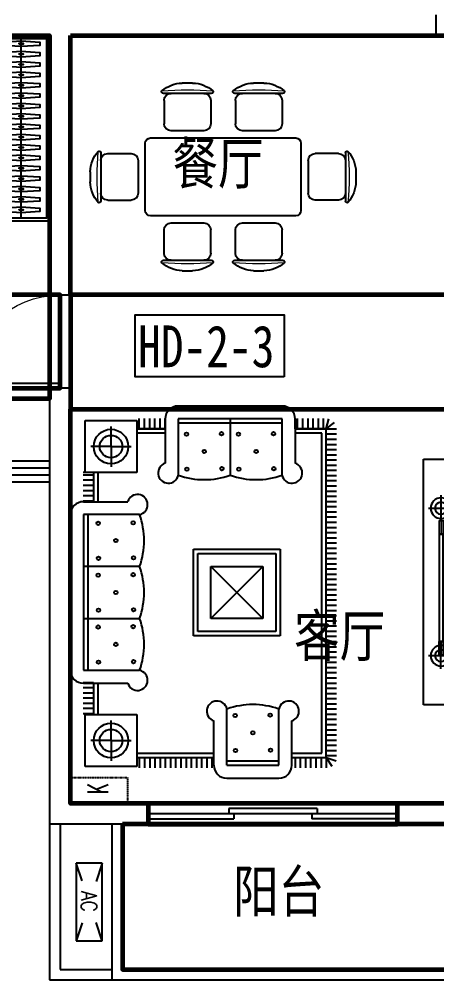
# Model space of a CAD drawing. Extents: x 4672755 to 4700405, y -995504 to -977404.
# Drawn here: x 4683112 to 4687134, y -995504 to -986248 of the extents above; entities that cross this region are included whole.
import ezdxf

# ---------------------------------------------------------------- set-up
doc = ezdxf.new("R2010")
doc.units = 0
doc.header["$MEASUREMENT"] = 0
doc.linetypes.add('DASH', pattern=[0.35, 0.25, -0.1])
doc.layers.get('0').update_dxf_attribs({"linetype": 'CONTINUOUS'})
for name, color, linetype in [('BATH', 8, 'CONTINUOUS'), ('FUR', 8, 'CONTINUOUS'), ('FURN', 8, 'CONTINUOUS'), ('Furniture(家具)', 8, 'CONTINUOUS'), ('WALL', 2, 'CONTINUOUS'), ('WINDOW', 4, 'CONTINUOUS'), ('文字注明', 211, 'CONTINUOUS'), ('空调示意', 40, 'CONTINUOUS')]:
    doc.layers.add(name, color=color, linetype=linetype)
for name, color, linetype, lineweight in [('GT_卧室', 1, 'CONTINUOUS', 60), ('GT_客厅', 2, 'CONTINUOUS', 60), ('GT_过道', 30, 'CONTINUOUS', 60), ('GT_门', 245, 'CONTINUOUS', 60), ('GT_阳台', 6, 'CONTINUOUS', 60), ('GT_餐厅', 3, 'CONTINUOUS', 60), ('文字标注', 121, 'CONTINUOUS', 0)]:
    doc.layers.add(name, color=color, linetype=linetype, lineweight=lineweight)
doc.styles.add('-黑体', font='simhei.ttf', dxfattribs={"width": 0.8})
doc.styles.add('DIM_FONT', font='SIMPLEX.shx', dxfattribs={"width": 0.8})
doc.styles.add('HZ', font='txt', dxfattribs={"bigfont": 'hztxt'})

# ---------------------------------------------------------------- blocks, each defined once
blk = doc.blocks.new('A$C74D928BD')
at = {"layer": 'WINDOW'}
for p, q in [((1625, 100), (775, 100)), ((775, 100), (775, 50)), ((1625, 100), (1625, 50)), ((2400, 50), (0, 50)), ((0, 0), (825, 0)), ((825, 50), (825, 0)), ((1575, 50), (1575, 0)), ((2400, 0), (1575, 0))]:
    blk.add_line(p, q, dxfattribs=at)
blk = doc.blocks.new('A$C31840BCA')
at = {"layer": 'FUR'}
for p, q in [((300.1, 2366.9), (0.1, 2366.9)), ((0.1, 2366.9), (0.1, 0)), ((300.1, 0), (300.1, 2366.9)), ((131.2, 2020.4), (131.2, 1770.6)), ((252.3, 1893.6), (7.7, 1893.6)), ((105.3, 1767.4), (60.3, 1750.2)), ((105.3, 1774.6), (105.3, 1644.6)), ((150.3, 1774.5), (105.3, 1774.6)), ((126.7, 1774.6), (126.6, 1644.6)), ((150.3, 1774.5), (150.3, 1644.5)), ((60.3, 1750.2), (60.3, 1669)), ((105.3, 1651.7), (60.3, 1669)), ((62.2, 1596), (0.3, 1531.3)), ((62.2, 1596), (61.9, 658.1)), ((75.3, 1596), (62.2, 1596)), ((75.3, 1644.6), (75, 609.6)), ((75.3, 1644.6), (150.3, 1644.5)), ((150.3, 1644.5), (105.3, 1644.6)), ((112.9, 1644.6), (112.6, 609.6)), ((150.3, 1644.5), (150, 609.5)), ((61.9, 658.1), (0, 722.9)), ((75, 658.1), (61.9, 658.1)), ((59.9, 504), (60, 585.2)), ((105, 602.4), (60, 585.2)), ((75, 609.6), (150, 609.5)), ((104.9, 479.6), (105, 609.6)), ((150, 609.5), (105, 609.6)), ((126.2, 479.6), (126.3, 609.6)), ((131.2, 346.4), (131.2, 596.2)), ((149.9, 479.5), (150, 609.5)), ((252.3, 473.2), (7.7, 473.2)), ((104.9, 486.7), (59.9, 504)), ((149.9, 479.5), (104.9, 479.6)), ((0.1, 0), (300.1, 0))]:
    blk.add_line(p, q, dxfattribs=at)
for centre, radius in [((130.5, 1894.3), 99.8), ((131.2, 1893.6), 58), ((130.5, 472.6), 99.8), ((131.2, 473.2), 58)]:
    blk.add_circle(centre, radius, dxfattribs=at)
blk = doc.blocks.new('A$C6CA9292A')
at = {"layer": 'FURN'}
for p, q in [((2038.7, 3587), (1038.7, 3587)), ((140.9, 2945.7), (140.9, 3445.7)), ((140.9, 3445.7), (640.9, 3445.7)), ((640.9, 3445.7), (640.9, 2945.7)), ((663.3, 3367.5), (663.3, 3467.5)), ((713.3, 3367.5), (713.3, 3467.5)), ((763.3, 3367.5), (763.3, 3467.5)), ((813.3, 3367.5), (813.3, 3467.5)), ((863.3, 3367.5), (863.3, 3467.5)), ((913.3, 3367.5), (913.3, 3467.5)), ((913.7, 3462), (913.7, 3035.3)), ((2038.7, 3462), (1038.7, 3462)), ((1038.7, 3462), (1038.7, 2920.3)), ((1538.7, 3462), (1538.7, 2920.3)), ((2038.7, 2920.3), (2038.7, 3462)), ((2163.3, 3367.5), (2163.3, 3467.5)), ((2163.7, 3462), (2163.7, 3035.3)), ((2188.3, 3367.5), (2188.3, 3467.5)), ((2238.3, 3367.5), (2238.3, 3467.5)), ((2288.3, 3367.5), (2288.3, 3467.5)), ((2338.3, 3367.5), (2338.3, 3467.5)), ((2388.3, 3367.5), (2388.3, 3467.5)), ((2438.3, 3367.5), (2438.3, 3467.5)), ((2463.3, 3367.5), (2489.1, 3464.1)), ((2463.3, 3367.5), (2542.6, 3428.4)), ((390.9, 3195.7), (390.9, 3390.8)), ((640.9, 3367.5), (913.7, 3367.5)), ((913.7, 3367.5), (640.9, 3367.5)), ((2038.7, 3420.3), (1038.7, 3420.3)), ((2163.7, 3367.5), (2463.3, 3367.5)), ((2463.3, 3367.5), (2163.7, 3367.5)), ((2463.3, 199.8), (2463.3, 3367.5)), ((2463.3, 3367.5), (2563.3, 3367.5)), ((913.7, 3325.8), (640.9, 3325.8)), ((2421.6, 3325.8), (2163.7, 3325.8)), ((2421.6, 241.4), (2421.6, 3325.8)), ((2463.3, 3317.5), (2563.3, 3317.5)), ((2463.3, 3267.5), (2563.3, 3267.5)), ((390.9, 3195.7), (195.8, 3195.7)), ((390.9, 3195.7), (586, 3195.7)), ((390.9, 3195.7), (390.9, 3000.6)), ((2463.3, 3217.5), (2563.3, 3217.5)), ((2463.3, 3167.5), (2563.3, 3167.5)), ((2463.3, 3117.5), (2563.3, 3117.5)), ((2463.3, 3067.5), (2563.3, 3067.5)), ((2463.3, 3017.5), (2563.3, 3017.5)), ((2463.3, 2967.5), (2563.3, 2967.5)), ((221.3, 2945.7), (121.3, 2945.7)), ((221.3, 2920.7), (121.3, 2920.7)), ((221.3, 2870.7), (121.3, 2870.7)), ((640.9, 2945.7), (140.9, 2945.7)), ((221.3, 2945.7), (221.3, 2665.1)), ((262.9, 2945.7), (262.9, 2665.1)), ((2463.3, 2917.5), (2563.3, 2917.5)), ((221.3, 2820.7), (121.3, 2820.7)), ((2463.3, 2867.5), (2563.3, 2867.5)), ((2463.3, 2817.5), (2563.3, 2817.5)), ((221.3, 2770.7), (121.3, 2770.7)), ((221.3, 2720.7), (121.3, 2720.7)), ((2463.3, 2767.5), (2563.3, 2767.5)), ((2463.3, 2717.5), (2563.3, 2717.5)), ((221.3, 2670.7), (121.3, 2670.7)), ((125, 2665.1), (551.7, 2665.1)), ((2463.3, 2667.5), (2563.3, 2667.5)), ((2463.3, 2617.5), (2563.3, 2617.5)), ((0, 2540.1), (0, 1040.1)), ((666.7, 2540.1), (125, 2540.1)), ((125, 2540.1), (125, 1040.1)), ((166.7, 2540.1), (166.7, 1040.1)), ((2463.3, 2567.5), (2563.3, 2567.5)), ((2463.3, 2517.5), (2563.3, 2517.5)), ((2463.3, 2467.5), (2563.3, 2467.5)), ((2463.3, 2417.5), (2563.3, 2417.5)), ((2463.3, 2367.5), (2563.3, 2367.5)), ((2463.3, 2317.5), (2563.3, 2317.5)), ((2463.3, 2267.5), (2563.3, 2267.5)), ((1185.6, 2206.9), (2018.9, 2206.9)), ((1185.6, 1373.5), (1185.6, 2206.9)), ((1227.2, 2165.2), (1977.2, 2165.2)), ((1227.2, 1415.2), (1227.2, 2165.2)), ((1977.2, 2165.2), (1977.2, 1415.2)), ((2018.9, 2206.9), (2018.9, 1373.5)), ((2463.3, 2217.5), (2563.3, 2217.5)), ((2463.3, 2167.5), (2563.3, 2167.5)), ((666.7, 2040.1), (125, 2040.1)), ((1352.2, 2040.2), (1852.2, 2040.2)), ((1352.2, 1540.2), (1352.2, 2040.2)), ((1352.2, 2040.2), (1852.2, 1540.2)), ((1352.2, 1540.2), (1852.2, 2040.2)), ((1852.2, 2040.2), (1852.2, 1540.2)), ((2463.3, 2117.5), (2563.3, 2117.5)), ((2463.3, 2067.5), (2563.3, 2067.5)), ((2463.3, 2017.5), (2563.3, 2017.5)), ((2463.3, 1967.5), (2563.3, 1967.5)), ((2463.3, 1917.5), (2563.3, 1917.5)), ((2463.3, 1867.5), (2563.3, 1867.5)), ((2463.3, 1817.5), (2563.3, 1817.5)), ((2463.3, 1767.5), (2563.3, 1767.5)), ((2463.3, 1717.5), (2563.3, 1717.5)), ((2463.3, 1667.5), (2563.3, 1667.5)), ((2463.3, 1617.5), (2563.3, 1617.5)), ((125, 1540.1), (666.7, 1540.1)), ((1852.2, 1540.2), (1352.2, 1540.2)), ((2463.3, 1567.5), (2563.3, 1567.5)), ((2463.3, 1517.5), (2563.3, 1517.5)), ((1977.2, 1415.2), (1227.2, 1415.2)), ((2463.3, 1467.5), (2563.3, 1467.5)), ((2463.3, 1417.5), (2563.3, 1417.5)), ((2018.9, 1373.5), (1185.6, 1373.5)), ((2463.3, 1367.5), (2563.3, 1367.5)), ((2463.3, 1317.5), (2563.3, 1317.5)), ((2463.3, 1267.5), (2563.3, 1267.5)), ((2463.3, 1217.5), (2563.3, 1217.5)), ((2463.3, 1167.5), (2563.3, 1167.5)), ((2463.3, 1117.5), (2563.3, 1117.5)), ((125, 1040.1), (666.7, 1040.1)), ((2463.3, 1067.5), (2563.3, 1067.5)), ((2463.3, 1017.5), (2563.3, 1017.5)), ((2463.3, 967.5), (2563.3, 967.5)), ((221.3, 920.7), (121.3, 920.7)), ((221.3, 870.7), (121.3, 870.7)), ((125, 915.1), (551.7, 915.1)), ((221.3, 915.1), (221.3, 612.7)), ((262.9, 915.1), (262.9, 612.7)), ((2463.3, 917.5), (2563.3, 917.5)), ((2463.3, 867.5), (2563.3, 867.5)), ((221.3, 820.7), (121.3, 820.7)), ((221.3, 770.7), (121.3, 770.7)), ((2463.3, 817.5), (2563.3, 817.5)), ((2463.3, 767.5), (2563.3, 767.5)), ((221.3, 720.7), (121.3, 720.7)), ((221.3, 670.7), (121.3, 670.7)), ((1507, 125), (1507, 666.7)), ((2007, 125), (2007, 666.7)), ((2463.3, 717.5), (2563.3, 717.5)), ((2463.3, 667.5), (2563.3, 667.5)), ((221.3, 620.7), (121.3, 620.7)), ((140.9, 112.7), (140.9, 612.7)), ((140.9, 612.7), (640.9, 612.7)), ((390.9, 362.7), (390.9, 557.7)), ((640.9, 612.7), (640.9, 112.7)), ((2463.3, 617.5), (2563.3, 617.5)), ((2463.3, 567.5), (2563.3, 567.5)), ((1382, 125), (1382, 551.7)), ((2132, 125), (2132, 551.7)), ((2463.3, 517.5), (2563.3, 517.5)), ((2463.3, 467.5), (2563.3, 467.5)), ((2463.3, 417.5), (2563.3, 417.5)), ((390.9, 362.7), (195.8, 362.7)), ((390.9, 362.7), (390.9, 167.6)), ((390.9, 362.7), (586, 362.7)), ((2463.3, 367.5), (2563.3, 367.5)), ((2463.3, 317.5), (2563.3, 317.5)), ((640.9, 241.4), (1382, 241.4)), ((640.9, 199.8), (1382, 199.8)), ((663.3, 199.8), (663.3, 99.8)), ((713.3, 199.8), (713.3, 99.8)), ((763.3, 199.8), (763.3, 99.8)), ((813.3, 199.8), (813.3, 99.8)), ((863.3, 199.8), (863.3, 99.8)), ((913.3, 199.8), (913.3, 99.8)), ((963.3, 199.8), (963.3, 99.8)), ((1013.3, 199.8), (1013.3, 99.8)), ((1063.3, 199.8), (1063.3, 99.8)), ((1113.3, 199.8), (1113.3, 99.8)), ((1163.3, 199.8), (1163.3, 99.8)), ((1213.3, 199.8), (1213.3, 99.8)), ((1263.3, 199.8), (1263.3, 99.8)), ((1313.3, 199.8), (1313.3, 99.8)), ((1363.3, 199.8), (1363.3, 99.8)), ((2132, 241.4), (2421.6, 241.4)), ((2132, 199.8), (2463.3, 199.8)), ((2163.3, 199.8), (2163.3, 99.8)), ((2213.3, 199.8), (2213.3, 99.8)), ((2263.3, 199.8), (2263.3, 99.8)), ((2313.3, 199.8), (2313.3, 99.8)), ((2363.3, 199.8), (2363.3, 99.8)), ((2413.3, 199.8), (2413.3, 99.8)), ((2463.3, 267.5), (2563.3, 267.5)), ((2463.3, 217.5), (2563.3, 217.5)), ((2463.3, 199.8), (2518.8, 116.6)), ((2463.3, 199.8), (2557.9, 167.6)), ((2463.3, 199.8), (2463.3, 99.8)), ((640.9, 112.7), (140.9, 112.7)), ((1507, 166.7), (2007, 166.7)), ((1507, 125), (2007, 125)), ((1507, 0), (2007, 0))]:
    blk.add_line(p, q, dxfattribs=at)
for centre, radius in [((390.9, 3195.7), 166.7), ((1117.8, 3316.1), 16.7), ((1455.3, 3320.3), 16.7), ((1617.8, 3316.1), 16.7), ((1955.3, 3320.3), 16.7), ((390.9, 3195.7), 108.3), ((1288.7, 3149.5), 16.7), ((1788.7, 3149.5), 16.7), ((1122, 2978.6), 16.7), ((1459.5, 2982.8), 16.7), ((1622, 2978.6), 16.7), ((1959.5, 2982.8), 16.7), ((266.7, 2456.8), 16.7), ((604.2, 2461), 16.7), ((437.5, 2290.1), 16.7), ((270.8, 2119.3), 16.7), ((608.3, 2123.5), 16.7), ((266.7, 1956.8), 16.7), ((604.2, 1961), 16.7), ((437.5, 1790.1), 16.7), ((270.8, 1619.3), 16.7), ((608.3, 1623.5), 16.7), ((266.7, 1456.8), 16.7), ((604.2, 1461), 16.7), ((437.5, 1290.1), 16.7), ((270.8, 1119.3), 16.7), ((608.3, 1123.5), 16.7), ((1586.2, 604.2), 16.7), ((1923.7, 608.3), 16.7), ((390.9, 362.7), 166.7), ((390.9, 362.7), 108.3), ((1757, 437.5), 16.7), ((1590.3, 266.7), 16.7), ((1927.8, 270.8), 16.7)]:
    blk.add_circle(centre, radius, dxfattribs=at)
for centre, radius, start, end in [((1038.7, 3462), 125, 90, 180), ((2038.7, 3462), 125, 0, 90), ((942.7, 2941.4), 98.2, 107.20504, 347.59336), ((2134.6, 2941.4), 98.2, 192.40664, 72.79496), ((1288.7, 3627.4), 750, 250.52878, 289.47122), ((1788.7, 3627.4), 750, 250.52878, 289.47122), ((645.6, 2636.1), 98.2, 282.40664, 162.79496), ((125, 2540.1), 125, 90, 180), ((-40.4, 2290.1), 750, 340.52878, 19.47122), ((-40.4, 1790.1), 750, 340.52878, 19.47122), ((-40.4, 1290.1), 750, 340.52878, 19.47122), ((125, 1040.1), 125, 180, 270), ((645.6, 944.2), 98.2, 197.20504, 77.59336), ((1411.1, 645.6), 98.2, 12.40664, 252.79496), ((2103, 645.6), 98.2, 287.20504, 167.59336), ((1757, -40.4), 750, 70.52878, 109.47122), ((1507, 125), 125, 180, 270), ((2007, 125), 125, 270, 0)]:
    blk.add_arc(centre, radius, start, end, dxfattribs=at)
at = {"linetype": 'ByBlock', "style": 'DIM_FONT', "width": 0.8, "flags": 9}
for tag in ['XSIZE', 'YSIZE']:
    blk.add_attdef(tag, (2018.9, 1790.2), '', height=0.5, rotation=180, dxfattribs=at)
blk = doc.blocks.new('*U25')
blk.add_line((-970, -275), (759.6, -275))
for points in [[(-1000, 0), (789.6, 0), (789.6, -550), (-1000, -550)], [(-970, -30), (759.6, -30), (759.6, -520), (-970, -520)]]:
    blk.add_lwpolyline(points, close=True)
at = {"elevation": 0}
for points in [[(-874, -95), (-862, -275), (-874, -455), (-906, -455), (-918, -275), (-906, -95)], [(-774, -95), (-762, -275), (-774, -455), (-806, -455), (-818, -275), (-806, -95)], [(-674, -95), (-662, -275), (-674, -455), (-706, -455), (-718, -275), (-706, -95)], [(-574, -95), (-562, -275), (-574, -455), (-606, -455), (-618, -275), (-606, -95)], [(-474, -95), (-462, -275), (-474, -455), (-506, -455), (-518, -275), (-506, -95)], [(-374, -95), (-362, -275), (-374, -455), (-406, -455), (-418, -275), (-406, -95)], [(-274, -95), (-262, -275), (-274, -455), (-306, -455), (-318, -275), (-306, -95)], [(-174, -95), (-162, -275), (-174, -455), (-206, -455), (-218, -275), (-206, -95)], [(-74, -95), (-62, -275), (-74, -455), (-106, -455), (-118, -275), (-106, -95)], [(26, -95), (38, -275), (26, -455), (-6, -455), (-18, -275), (-6, -95)], [(126, -95), (138, -275), (126, -455), (94, -455), (82, -275), (94, -95)], [(226, -95), (238, -275), (226, -455), (194, -455), (182, -275), (194, -95)], [(326, -95), (338, -275), (326, -455), (294, -455), (282, -275), (294, -95)], [(426, -95), (438, -275), (426, -455), (394, -455), (382, -275), (394, -95)], [(526, -95), (538, -275), (526, -455), (494, -455), (482, -275), (494, -95)], [(626, -95), (638, -275), (626, -455), (594, -455), (582, -275), (594, -95)], [(726, -95), (738, -275), (726, -455), (694, -455), (682, -275), (694, -95)]]:
    blk.add_lwpolyline(points, close=True, dxfattribs=at)
at = {"ltscale": 15, "elevation": 0}
for points in [[(-894, -255), (-886, -255), (-886, -295), (-894, -295)], [(-794, -255), (-786, -255), (-786, -295), (-794, -295)], [(-694, -255), (-686, -255), (-686, -295), (-694, -295)], [(-594, -255), (-586, -255), (-586, -295), (-594, -295)], [(-494, -255), (-486, -255), (-486, -295), (-494, -295)], [(-394, -255), (-386, -255), (-386, -295), (-394, -295)], [(-294, -255), (-286, -255), (-286, -295), (-294, -295)], [(-194, -255), (-186, -255), (-186, -295), (-194, -295)], [(-94, -255), (-86, -255), (-86, -295), (-94, -295)], [(6, -255), (14, -255), (14, -295), (6, -295)], [(106, -255), (114, -255), (114, -295), (106, -295)], [(206, -255), (214, -255), (214, -295), (206, -295)], [(306, -255), (314, -255), (314, -295), (306, -295)], [(406, -255), (414, -255), (414, -295), (406, -295)], [(506, -255), (514, -255), (514, -295), (506, -295)], [(606, -255), (614, -255), (614, -295), (606, -295)], [(706, -255), (714, -255), (714, -295), (706, -295)]]:
    blk.add_lwpolyline(points, close=True, dxfattribs=at)
blk = doc.blocks.new('餐桌2')
for p, q in [((-49.6, 529), (49.6, 529)), ((-230, 429), (230, 429)), ((-225, 361.5), (-225, 136.5)), ((225, 361.5), (225, 136.5)), ((325, 0), (-325, 0)), ((-157.5, 69), (157.5, 69)), ((-375, -50), (-375, -1450)), ((375, -1450), (375, -50)), ((-804.3, -636.6), (-804.3, -176.6)), ((-736.8, -181.6), (-511.8, -181.6)), ((736.8, -181.6), (511.8, -181.6)), ((804.3, -176.6), (804.3, -636.6)), ((-444.3, -564.1), (-444.3, -249.1)), ((444.3, -249.1), (444.3, -564.1)), ((-904.3, -456.2), (-904.3, -357)), ((904.3, -357), (904.3, -456.2)), ((-736.8, -631.6), (-511.8, -631.6)), ((736.8, -631.6), (511.8, -631.6)), ((-804.3, -1323.4), (-804.3, -863.4)), ((-736.8, -868.4), (-511.8, -868.4)), ((736.8, -868.4), (511.8, -868.4)), ((804.3, -863.4), (804.3, -1323.4)), ((-444.3, -1250.9), (-444.3, -935.9)), ((444.3, -935.9), (444.3, -1250.9)), ((-904.3, -1143), (-904.3, -1043.8)), ((904.3, -1043.8), (904.3, -1143)), ((-736.8, -1318.4), (-511.8, -1318.4)), ((736.8, -1318.4), (511.8, -1318.4)), ((-325, -1500), (325, -1500)), ((-157.5, -1569), (157.5, -1569)), ((-225, -1861.5), (-225, -1636.5)), ((225, -1861.5), (225, -1636.5)), ((-230, -1929), (230, -1929)), ((-49.6, -2029), (49.6, -2029))]:
    blk.add_line(p, q)
for centre, radius, start, end in [((-39.8, 213.6), 315.6, 91.76514, 130.72654), ((39.8, 213.6), 315.6, 49.27346, 88.23486), ((-239.2, 445.1), 10, 130.72654, 202.66999), ((-230, 449), 20, 202.66999, 270), ((-157.5, 361.5), 67.5, 90, 180), ((157.5, 361.5), 67.5, 0, 90), ((230, 449), 20, 270, 337.33001), ((239.2, 445.1), 10, 337.33001, 49.27346), ((-157.5, 136.5), 67.5, 180, 270), ((157.5, 136.5), 67.5, 270, 0), ((-325, -50), 50, 90, 180), ((325, -50), 50, 0, 90), ((-588.8, -366.7), 315.6, 139.27346, 178.23486), ((-820.4, -167.4), 10, 67.33001, 139.27346), ((-824.3, -176.6), 20, 0, 67.33001), ((-736.8, -249.1), 67.5, 90, 180), ((-511.8, -249.1), 67.5, 0, 90), ((511.8, -249.1), 67.5, 90, 180), ((736.8, -249.1), 67.5, 0, 90), ((824.3, -176.6), 20, 112.66999, 180), ((820.4, -167.4), 10, 40.72654, 112.66999), ((588.8, -366.7), 315.6, 1.76514, 40.72654), ((-588.8, -446.4), 315.6, 181.76514, 220.72654), ((588.8, -446.4), 315.6, 319.27346, 358.23486), ((-824.3, -636.6), 20, 292.66999, 0), ((-736.8, -564.1), 67.5, 180, 270), ((-511.8, -564.1), 67.5, 270, 0), ((511.8, -564.1), 67.5, 180, 270), ((736.8, -564.1), 67.5, 270, 0), ((824.3, -636.6), 20, 180, 247.33001), ((-820.4, -645.8), 10, 220.72654, 292.66999), ((820.4, -645.8), 10, 247.33001, 319.27346), ((-588.8, -1053.6), 315.6, 139.27346, 178.23486), ((-820.4, -854.2), 10, 67.33001, 139.27346), ((-824.3, -863.4), 20, 0, 67.33001), ((-736.8, -935.9), 67.5, 90, 180), ((-511.8, -935.9), 67.5, 0, 90), ((511.8, -935.9), 67.5, 90, 180), ((736.8, -935.9), 67.5, 0, 90), ((824.3, -863.4), 20, 112.66999, 180), ((820.4, -854.2), 10, 40.72654, 112.66999), ((588.8, -1053.6), 315.6, 1.76514, 40.72654), ((-588.8, -1133.3), 315.6, 181.76514, 220.72654), ((588.8, -1133.3), 315.6, 319.27346, 358.23486), ((-736.8, -1250.9), 67.5, 180, 270), ((-511.8, -1250.9), 67.5, 270, 0), ((511.8, -1250.9), 67.5, 180, 270), ((736.8, -1250.9), 67.5, 270, 0), ((-820.4, -1332.6), 10, 220.72654, 292.66999), ((-824.3, -1323.4), 20, 292.66999, 0), ((824.3, -1323.4), 20, 180, 247.33001), ((820.4, -1332.6), 10, 247.33001, 319.27346), ((-325, -1450), 50, 180, 270), ((325, -1450), 50, 270, 0), ((-157.5, -1636.5), 67.5, 90, 180), ((157.5, -1636.5), 67.5, 0, 90), ((-239.2, -1945.1), 10, 157.33001, 229.27346), ((-230, -1949), 20, 90, 157.33001), ((-157.5, -1861.5), 67.5, 180, 270), ((157.5, -1861.5), 67.5, 270, 0), ((230, -1949), 20, 22.66999, 90), ((239.2, -1945.1), 10, 310.72654, 22.66999), ((-39.8, -1713.6), 315.6, 229.27346, 268.23486), ((39.8, -1713.6), 315.6, 271.76514, 310.72654)]:
    blk.add_arc(centre, radius, start, end)
at = {"lineweight": 13}
for centre, start, end in [((0, -2248.8), 84.8023, 95.1977), ((1873.6, -406.6), 174.8023, 185.1977), ((-1873.6, -406.6), 354.8023, 5.1977), ((1873.6, -1093.4), 174.8023, 185.1977), ((-1873.6, -1093.4), 354.8023, 5.1977), ((0, 748.8), 264.8023, 275.1977)]:
    blk.add_arc(centre, 2712.7, start, end, dxfattribs=at)
blk = doc.blocks.new('A$C67BD35B0')
at = {"layer": '空调示意'}
for p, q in [((750, 250), (0, 250)), ((0, 250), (0, 0)), ((0, 250), (176.8, 191.1)), ((750, 250), (573.2, 191.1)), ((750, 0), (750, 250)), ((172.2, 57.4), (0, 0)), ((0, 0), (750, 0)), ((575.5, 58.2), (750, 0))]:
    blk.add_line(p, q, dxfattribs=at)
at = {"layer": '空调示意', "style": 'HZ', "width": 0.8}
blk.add_text('AC', height=150, dxfattribs=at).set_placement((269.8, 48.3))
at = {"layer": '空调示意', "style": 'DIM_FONT', "width": 0.6, "flags": 9}
for tag in ['XSIZE', 'YSIZE']:
    blk.add_attdef(tag, (0, 0), '', height=0.5, rotation=0, dxfattribs=at)
blk = doc.blocks.new('A$C629A3A33')
at = {"layer": '空调示意', "linetype": 'DASH', "ltscale": 0.5}
for p, q in [((0, 0), (0, 249.9)), ((0, 249.9), (549.7, 249.9)), ((549.7, 249.9), (549.7, 0)), ((549.7, 0), (0, 0))]:
    blk.add_line(p, q, dxfattribs=at)
at = {"layer": '空调示意', "linetype": 'DASH', "ltscale": 0.5, "style": 'HZ', "width": 0.6}
blk.add_text('K', height=200, rotation=90, dxfattribs=at).set_placement((364.8, 90.7))
blk = doc.blocks.new('$DorLib2D$00000001')
for p, q in [((0.45, 0.975), (0.5, 0.975)), ((0.45, 0), (0.45, 0.975)), ((0.5, 0), (0.5, 0.975)), ((0.5, 0), (0.45, 0))]:
    blk.add_line(p, q)
at = {"lineweight": 13}
blk.add_arc((0.475, 0), 0.975, 91.4693, 180, dxfattribs=at)

msp = doc.modelspace()

# ---------------------------------------------------------------- linework, layer by layer
at = {"layer": 'GT_卧室'}
msp.add_lwpolyline([(4680755.4, -986404.5), (4683405.4, -986404.5), (4683405.4, -989904.5), (4680755.4, -989904.5), (4680755.4, -986404.5)], dxfattribs=at)
at = {"layer": 'GT_客厅'}
msp.add_lwpolyline([(4687305.4, -990004.5), (4687305.4, -993804.5), (4683605.4, -993804.5), (4683605.4, -990004.5), (4687305.4, -990004.5)], dxfattribs=at)
at = {"layer": 'GT_过道'}
msp.add_lwpolyline([(4683605.4, -988904.5), (4683605.4, -990004.5), (4687305.4, -990004.5), (4688505.4, -989991.2), (4688505.4, -988204.5), (4687405.4, -988204.5), (4687405.4, -989004.5), (4687305.4, -989004.5), (4687305.4, -988904.5), (4683605.4, -988904.5)], dxfattribs=at)
at = {"layer": 'GT_门'}
for points in [[(4682627.9, -989804.5), (4683505.4, -989804.5), (4683505.4, -988904.5), (4682627.9, -988904.5), (4682627.9, -989804.5)], [(4684355.4, -993804.5), (4684355.4, -994004.5), (4686755.4, -994004.5), (4686755.4, -993804.5), (4684355.4, -993804.5)]]:
    msp.add_lwpolyline(points, dxfattribs=at)
at = {"layer": 'GT_阳台'}
msp.add_lwpolyline([(4684105.4, -994004.5), (4684105.4, -995404.5), (4687405.4, -995404.5), (4687405.4, -994004.5), (4684105.4, -994004.5)], dxfattribs=at)
at = {"layer": 'GT_餐厅'}
msp.add_lwpolyline([(4683605.4, -986404.5), (4687128.3, -986404.5), (4688505.4, -986404.5), (4688505.4, -988104.5), (4687305.4, -988104.5), (4687305.4, -988904.5), (4683605.4, -988904.5), (4683605.4, -986404.5)], dxfattribs=at)
at = {"layer": 'WALL'}
for p, q in [((4687128.3, -986404.5), (4687128.3, -986204.5)), ((4683055.4, -986404.5), (4683405.4, -986404.5)), ((4683405.4, -986404.5), (4683405.4, -988904.5)), ((4683605.4, -986404.5), (4687128.3, -986404.5)), ((4683605.4, -988904.5), (4683605.4, -986404.5)), ((4683405.4, -988904.5), (4683605.4, -988904.5)), ((4683605.4, -989804.5), (4683405.4, -989804.5)), ((4683405.4, -989804.5), (4683405.4, -994004.5)), ((4683605.4, -993804.5), (4683605.4, -989804.5)), ((4684355.4, -993804.5), (4683605.4, -993804.5)), ((4684355.4, -994004.5), (4684355.4, -993804.5)), ((4686755.4, -993804.5), (4687305.4, -993804.5)), ((4686755.4, -993804.5), (4686755.4, -994004.5)), ((4683405.4, -994004.5), (4683405.4, -995504.5)), ((4684355.4, -994004.5), (4683405.4, -994004.5)), ((4683505.4, -994004.5), (4683505.4, -995404.5)), ((4684005.4, -994004.5), (4684005.4, -995504.5)), ((4684105.4, -994004.5), (4684105.4, -995404.5)), ((4686755.4, -994004.5), (4687405.4, -994004.5)), ((4683505.4, -995404.5), (4684005.4, -995404.5)), ((4684105.4, -995404.5), (4687405.4, -995404.5)), ((4683405.4, -995504.5), (4687505.4, -995504.5))]:
    msp.add_line(p, q, dxfattribs=at)
at = {"layer": 'WINDOW'}
for p, q in [((4683405.4, -989904.5), (4680755.4, -989904.5)), ((4681955.4, -990504.5), (4683405.4, -990504.5)), ((4681955.4, -990570.5), (4683405.4, -990570.5)), ((4681955.4, -990638.5), (4683405.4, -990638.5)), ((4681855.4, -990704.5), (4683405.4, -990704.5)), ((4684355.4, -994004.5), (4686755.4, -994004.5))]:
    msp.add_line(p, q, dxfattribs=at)
at = {"layer": '文字注明'}
msp.add_lwpolyline([(4685663.3, -989695.4), (4684230.1, -989695.4), (4684230.1, -989095.4), (4685663.3, -989095.4), (4685663.3, -989695.4)], dxfattribs=at)

# ---------------------------------------------------------------- block references
at = {"xscale": -1}
msp.add_blockref('A$C31840BCA', (4687305.4, -992853.9), dxfattribs=at)
for name, p, rotation in [('A$C629A3A33', (4683605.4, -993804.5), 359.9999972252356), ('A$C67BD35B0', (4683661.2, -994379.5), 270)]:
    msp.add_blockref(name, p, dxfattribs=dict(rotation=rotation))
msp.add_blockref('A$C74D928BD', (4684355.4, -993954.5))
at = {"layer": 'BATH', "rotation": 90}
msp.add_blockref('*U25', (4682855.4, -987194), dxfattribs=at)
at = {"layer": 'FURN'}
msp.add_blockref('A$C6CA9292A', (4683605.4, -993562), dxfattribs=at)
at = {"layer": 'Furniture(家具)', "xscale": -1, "rotation": 90}
msp.add_blockref('餐桌2', (4684325.8, -987766.7), dxfattribs=at)
at = {"layer": 'WINDOW', "xscale": 900, "yscale": -900, "zscale": 900, "rotation": 270}
msp.add_blockref('$DorLib2D$00000001', (4683505.4, -989354.5), dxfattribs=at)

# ---------------------------------------------------------------- texts
at = {"layer": '文字标注', "style": '-黑体', "width": 0.8}
for s, p in [('餐厅', (4684587.6, -987837.2)), ('客厅', (4685759.1, -992390.6)), ('阳台', (4685172.6, -994852.7))]:
    msp.add_text(s, height=402.26, dxfattribs=at).set_placement(p)
at = {"layer": '文字注明', "style": '-黑体', "width": 0.8}
msp.add_text('HD-2-3', height=402.26, dxfattribs=at).set_placement((4684256.5, -989601.2))

doc.saveas('drawing.dxf')
